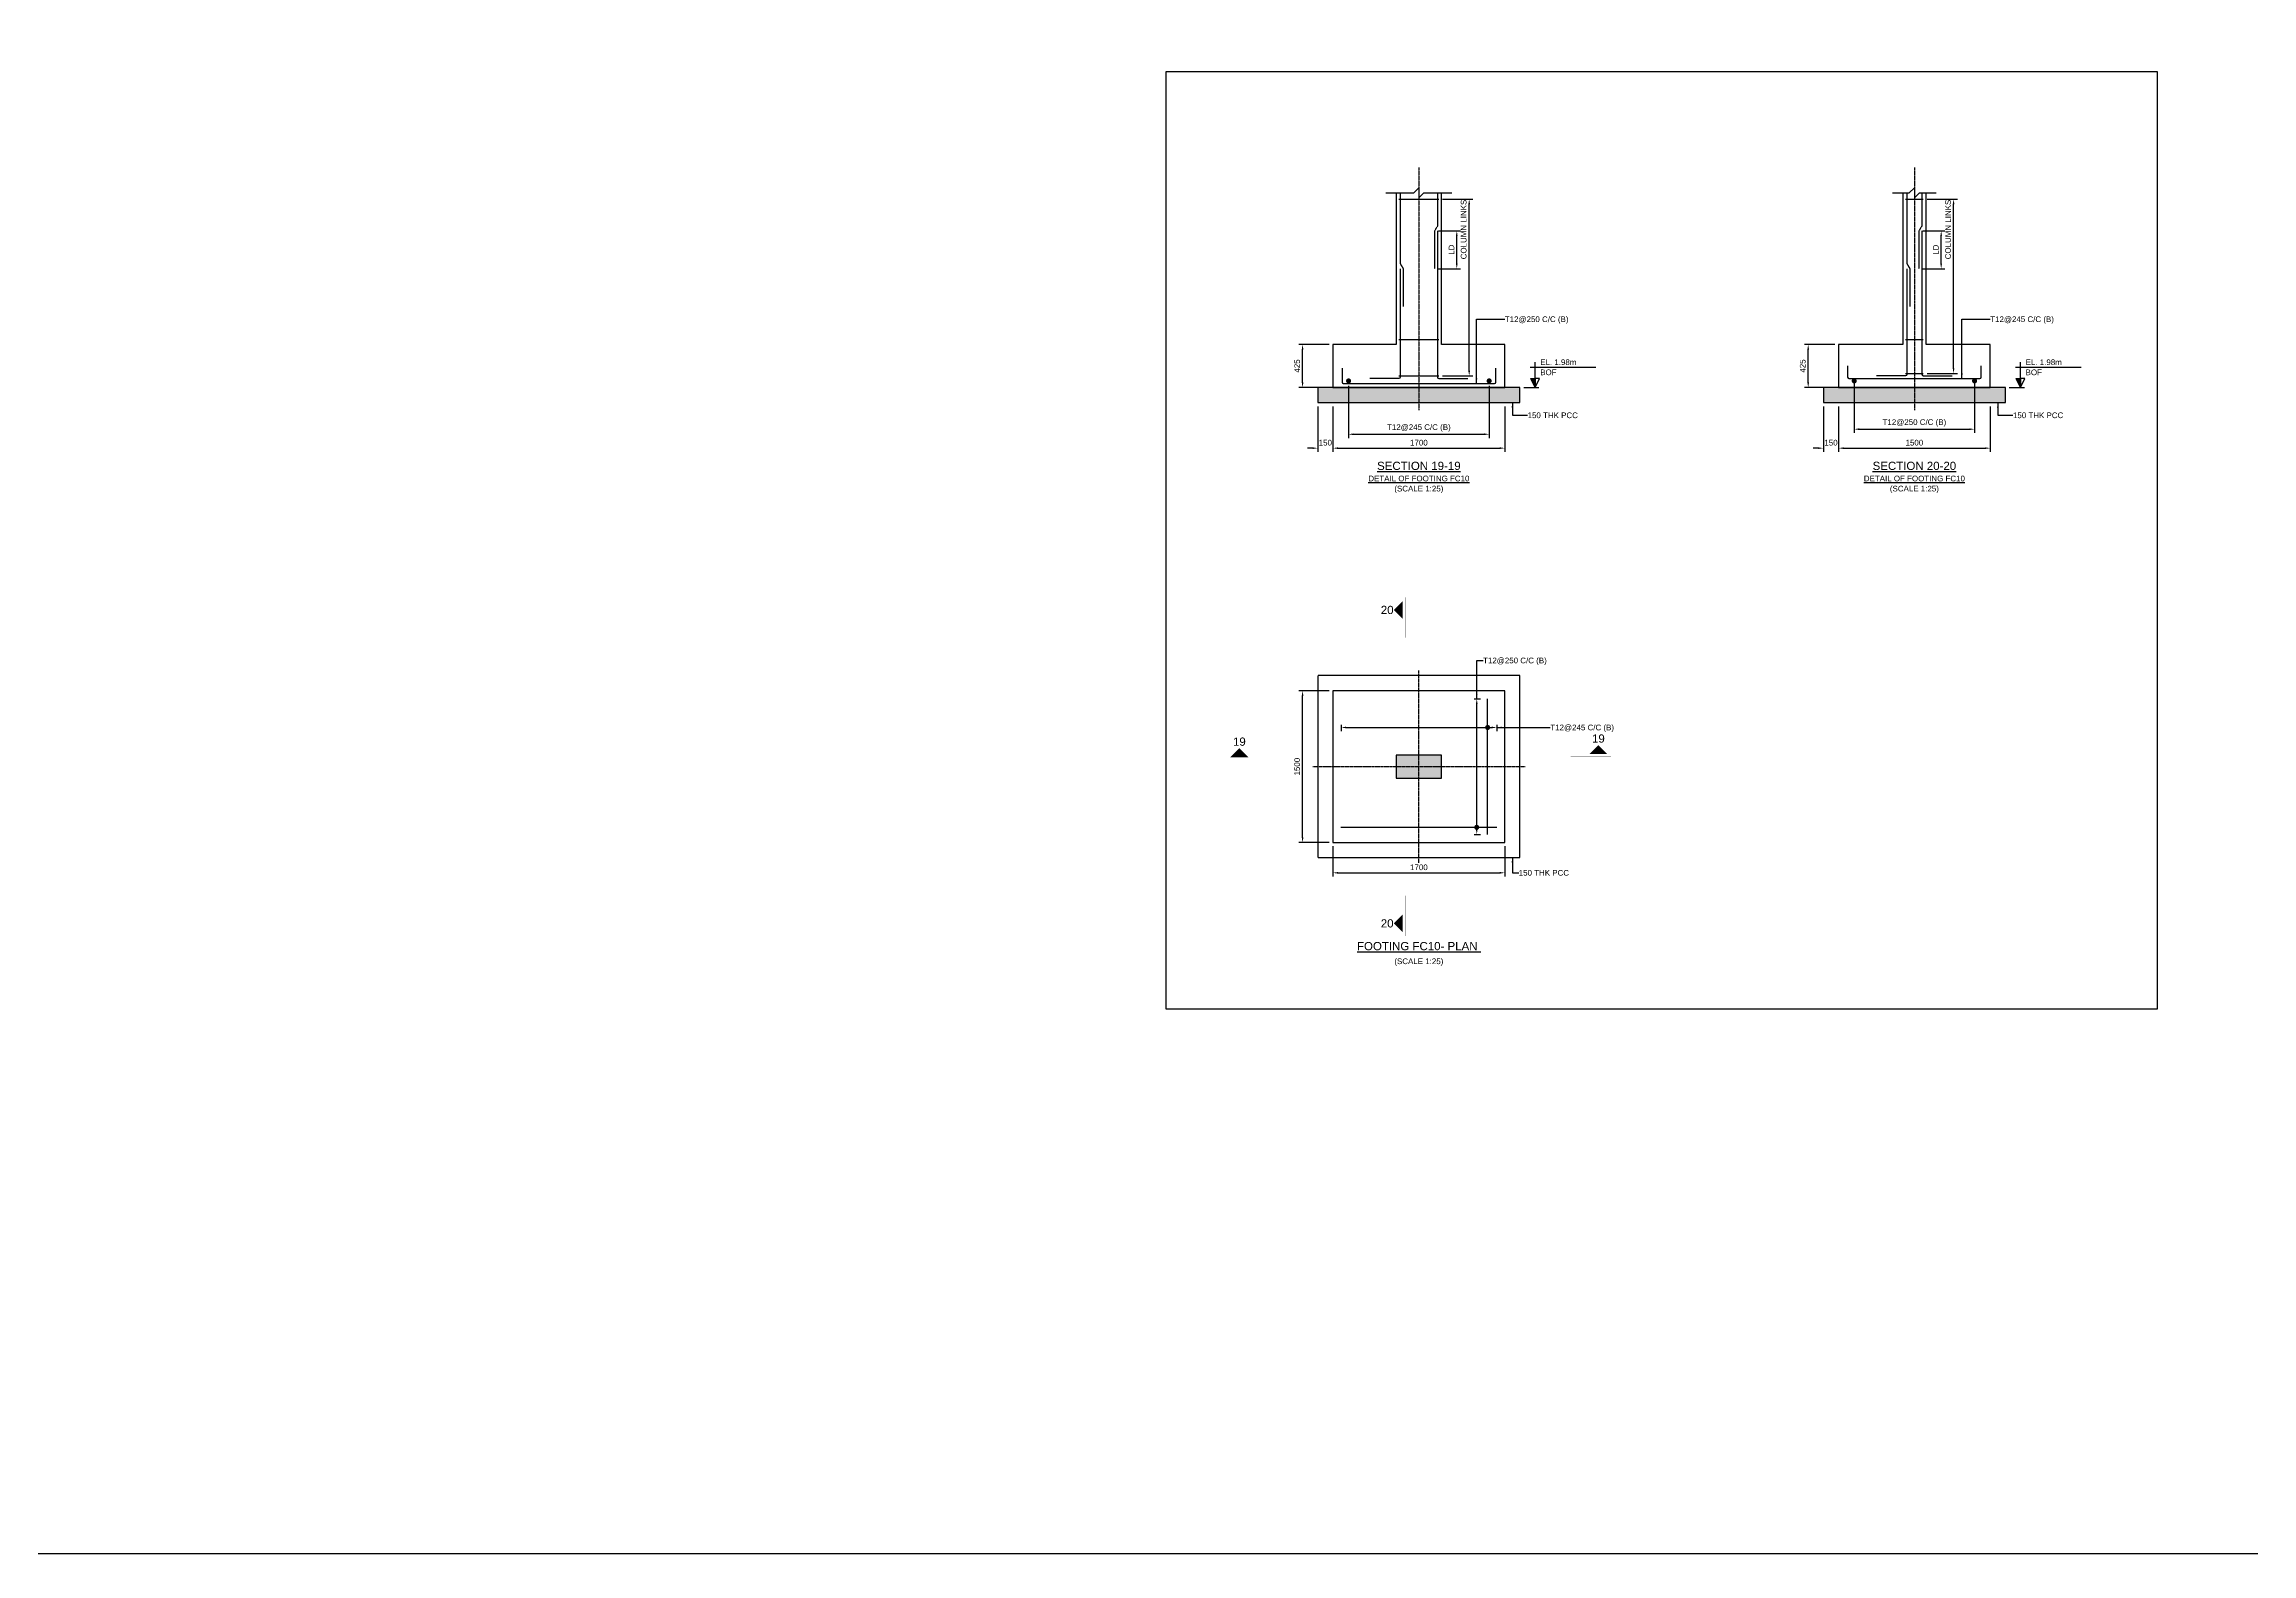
# Model space of a CAD drawing. Header units: inches. Extents: x -816171 to 9366335, y -450961 to 689132.
# Drawn here: x 5387629 to 5474953, y 141360 to 201086 of the extents above; entities that cross this region are included whole.
import ezdxf
from ezdxf.enums import TextEntityAlignment as Align

# ---------------------------------------------------------------- set-up
doc = ezdxf.new("R2010")
doc.units = ezdxf.units.IN
doc.header["$MEASUREMENT"] = 0
doc.linetypes.add('Cline', pattern=[1, 0.625, -0.125, 0.125, -0.125])
doc.linetypes.add('DASHED', pattern=[0.75, 0.5, -0.25])
for name, color, linetype in [('Center Line', 1, 'Continuous'), ('Column', 2, 'Continuous'), ('Concrete Line', 2, 'Continuous'), ('Dim', 31, 'Continuous'), ('Footing', 4, 'Continuous'), ('Labels', 4, 'Continuous'), ('PCC', 5, 'Continuous'), ('Reinforcement', 130, 'Continuous'), ('Section Mark', 5, 'Continuous'), ('Solid', 25, 'Continuous'), ('Text', 31, 'Continuous')]:
    doc.layers.add(name, color=color, linetype=linetype)
doc.styles.add('SC-FTG1', font='sanss___.ttf')
doc.styles.add('SC-FTG2', font='SansSerif')
doc.dimstyles.new('RccFooting', dxfattribs={"dimtxt": 225, "dimasz": 200, "dimexe": 150, "dimexo": 150, "dimgap": 100, "dimtad": 1, "dimtoh": 1, "dimdec": 4, "dimlfac": 0.25, "dimzin": 0, "dimdsep": 46, "dimtxsty": 'SC-FTG2', "dimcen": 0.09, "dimclrd": 8, "dimclre": 8, "dimclrt": 31, "dimadec": 0, "dimazin": 0, "dimtfac": 1, "dimtdec": 0, "dimtix": 1, "dimtofl": 0, "dimtmove": 0, "dimatfit": 3, "dimfxl": 1, "dimtolj": 1, "dimtzin": 0, "dimarcsym": 0})

# ---------------------------------------------------------------- blocks, each defined once
blk = doc.blocks.new('*D2298')
at = {"layer": 'DEFPOINTS', "color": 0, "transparency": 16777216}
for p in [(5438605, 169503), (5445405, 169503), (5445405, 168303)]:
    blk.add_point(p, dxfattribs=at)
at = {"layer": 'Dim', "color": 8, "lineweight": -2, "transparency": 16777216}
for p, q in [((5438605, 169353), (5438605, 168153)), ((5445405, 169353), (5445405, 168153)), ((5438805, 168303), (5445205, 168303))]:
    blk.add_line(p, q, dxfattribs=at)
at = {"layer": 'Dim', "color": 8, "transparency": 16777216}
for points in [[(5438805, 168336), (5438805, 168270), (5438605, 168303)], [(5445205, 168336), (5445205, 168270), (5445405, 168303)]]:
    blk.add_solid(points, dxfattribs=at)
at = {"layer": 'Dim', "color": 31, "transparency": 16777216, "insert": (5442005, 168519), "char_height": 225, "attachment_point": 5, "style": 'SC-FTG2'}
blk.add_mtext('\\A1;1700', dxfattribs=at)
blk = doc.blocks.new('*D2299')
at = {"layer": 'DEFPOINTS', "color": 0, "transparency": 16777216}
for p in [(5437405, 175503), (5438605, 175503), (5438605, 169503)]:
    blk.add_point(p, dxfattribs=at)
at = {"layer": 'Dim', "color": 8, "lineweight": -2, "transparency": 16777216}
for p, q in [((5438455, 175503), (5437255, 175503)), ((5437405, 169703), (5437405, 175303)), ((5438455, 169503), (5437255, 169503))]:
    blk.add_line(p, q, dxfattribs=at)
at = {"layer": 'Dim', "color": 8, "transparency": 16777216}
for points in [[(5437371, 175303), (5437438, 175303), (5437405, 175503)], [(5437371, 169703), (5437438, 169703), (5437405, 169503)]]:
    blk.add_solid(points, dxfattribs=at)
at = {"layer": 'Dim', "color": 31, "transparency": 16777216, "insert": (5437189, 172503), "char_height": 225, "attachment_point": 5, "rotation": 90, "style": 'SC-FTG2'}
blk.add_mtext('\\A1;1500', dxfattribs=at)
blk = doc.blocks.new('*D2300')
at = {"layer": 'DEFPOINTS', "color": 0, "transparency": 16777216}
for p in [(5444045, 175183), (5444295, 175183), (5444045, 169823)]:
    blk.add_point(p, dxfattribs=at)
at = {"layer": 'Dim', "color": 8, "lineweight": -2, "transparency": 16777216}
for p, q in [((5444195, 175183), (5444445, 175183)), ((5444295, 170023), (5444295, 174983)), ((5444195, 169823), (5444445, 169823))]:
    blk.add_line(p, q, dxfattribs=at)
at = {"layer": 'Dim', "color": 8, "transparency": 16777216}
for points in [[(5444261, 174983), (5444328, 174983), (5444295, 175183)], [(5444261, 170023), (5444328, 170023), (5444295, 169823)]]:
    blk.add_solid(points, dxfattribs=at)
blk = doc.blocks.new('*D2301')
at = {"layer": 'DEFPOINTS', "color": 0, "transparency": 16777216}
for p in [(5438925, 174303), (5445085, 174303), (5445085, 174053)]:
    blk.add_point(p, dxfattribs=at)
at = {"layer": 'Dim', "color": 8, "lineweight": -2, "transparency": 16777216}
for p, q in [((5438925, 174153), (5438925, 173903)), ((5439125, 174053), (5444885, 174053)), ((5445085, 174153), (5445085, 173903))]:
    blk.add_line(p, q, dxfattribs=at)
at = {"layer": 'Dim', "color": 8, "transparency": 16777216}
for points in [[(5439125, 174086), (5439125, 174020), (5438925, 174053)], [(5444885, 174086), (5444885, 174020), (5445085, 174053)]]:
    blk.add_solid(points, dxfattribs=at)
blk = doc.blocks.new('*D2302')
at = {"layer": 'DEFPOINTS', "color": 0, "transparency": 16777216}
for p in [(5438005, 186903), (5438605, 186903), (5438605, 185103)]:
    blk.add_point(p, dxfattribs=at)
at = {"layer": 'Dim', "color": 8, "lineweight": -2, "transparency": 16777216}
for p, q in [((5438005, 186753), (5438005, 184953)), ((5438605, 186753), (5438605, 184953)), ((5437805, 185103), (5437605, 185103)), ((5438805, 185103), (5439005, 185103))]:
    blk.add_line(p, q, dxfattribs=at)
at = {"layer": 'Dim', "color": 8, "transparency": 16777216}
for points in [[(5437805, 185136), (5437805, 185070), (5438005, 185103)], [(5438805, 185136), (5438805, 185070), (5438605, 185103)]]:
    blk.add_solid(points, dxfattribs=at)
at = {"layer": 'Dim', "color": 31, "transparency": 16777216, "insert": (5438305, 185319), "char_height": 225, "attachment_point": 5, "style": 'SC-FTG2'}
blk.add_mtext('\\A1;150', dxfattribs=at)
blk = doc.blocks.new('*D2303')
at = {"layer": 'DEFPOINTS', "color": 0, "transparency": 16777216}
for p in [(5438605, 186903), (5445405, 186903), (5445405, 185103)]:
    blk.add_point(p, dxfattribs=at)
at = {"layer": 'Dim', "color": 8, "lineweight": -2, "transparency": 16777216}
for p, q in [((5438605, 186753), (5438605, 184953)), ((5445405, 186753), (5445405, 184953)), ((5438805, 185103), (5445205, 185103))]:
    blk.add_line(p, q, dxfattribs=at)
at = {"layer": 'Dim', "color": 8, "transparency": 16777216}
for points in [[(5438805, 185136), (5438805, 185070), (5438605, 185103)], [(5445205, 185136), (5445205, 185070), (5445405, 185103)]]:
    blk.add_solid(points, dxfattribs=at)
at = {"layer": 'Dim', "color": 31, "transparency": 16777216, "insert": (5442005, 185319), "char_height": 225, "attachment_point": 5, "style": 'SC-FTG2'}
blk.add_mtext('\\A1;1700', dxfattribs=at)
blk = doc.blocks.new('*D2304')
at = {"layer": 'DEFPOINTS', "color": 0, "transparency": 16777216}
for p in [(5437405, 189203), (5438605, 189203), (5438605, 187503)]:
    blk.add_point(p, dxfattribs=at)
at = {"layer": 'Dim', "color": 8, "lineweight": -2, "transparency": 16777216}
for p, q in [((5438455, 189203), (5437255, 189203)), ((5437405, 187703), (5437405, 189003)), ((5438455, 187503), (5437255, 187503))]:
    blk.add_line(p, q, dxfattribs=at)
at = {"layer": 'Dim', "color": 8, "transparency": 16777216}
for points in [[(5437371, 189003), (5437438, 189003), (5437405, 189203)], [(5437371, 187703), (5437438, 187703), (5437405, 187503)]]:
    blk.add_solid(points, dxfattribs=at)
at = {"layer": 'Dim', "color": 31, "transparency": 16777216, "insert": (5437189, 188353), "char_height": 225, "attachment_point": 5, "rotation": 90, "style": 'SC-FTG2'}
blk.add_mtext('\\A1;425', dxfattribs=at)
blk = doc.blocks.new('*D2305')
at = {"layer": 'DEFPOINTS', "color": 0, "transparency": 16777216}
for p in [(5439225, 187713), (5444785, 187713), (5444785, 185653)]:
    blk.add_point(p, dxfattribs=at)
at = {"layer": 'Dim', "color": 8, "lineweight": -2, "transparency": 16777216}
for p, q in [((5439225, 187563), (5439225, 185503)), ((5444785, 187563), (5444785, 185503)), ((5439425, 185653), (5444585, 185653))]:
    blk.add_line(p, q, dxfattribs=at)
at = {"layer": 'Dim', "color": 8, "transparency": 16777216}
for points in [[(5439425, 185686), (5439425, 185620), (5439225, 185653)], [(5444585, 185686), (5444585, 185620), (5444785, 185653)]]:
    blk.add_solid(points, dxfattribs=at)
at = {"layer": 'Dim', "color": 31, "transparency": 16777216, "insert": (5442005, 185900), "char_height": 225, "attachment_point": 5, "style": 'SC-FTG2'}
blk.add_mtext('\\A1;T12@245 C/C (B)', dxfattribs=at)
blk = doc.blocks.new('*D2306')
at = {"layer": 'DEFPOINTS', "color": 0, "transparency": 16777216}
for p in [(5442625, 193703), (5443505, 193703), (5442625, 192203)]:
    blk.add_point(p, dxfattribs=at)
at = {"layer": 'Dim', "color": 8, "lineweight": -2, "transparency": 16777216}
for p, q in [((5442775, 193703), (5443655, 193703)), ((5443505, 192403), (5443505, 193503)), ((5442775, 192203), (5443655, 192203))]:
    blk.add_line(p, q, dxfattribs=at)
at = {"layer": 'Dim', "color": 8, "transparency": 16777216}
for points in [[(5443471, 193503), (5443538, 193503), (5443505, 193703)], [(5443471, 192403), (5443538, 192403), (5443505, 192203)]]:
    blk.add_solid(points, dxfattribs=at)
at = {"layer": 'Dim', "color": 31, "transparency": 16777216, "insert": (5443292, 192953), "char_height": 225, "attachment_point": 5, "rotation": 90, "style": 'SC-FTG2'}
blk.add_mtext('\\A1;LD', dxfattribs=at)
blk = doc.blocks.new('*D2307')
at = {"layer": 'DEFPOINTS', "color": 0, "transparency": 16777216}
for p in [(5442795, 194953), (5443995, 194953), (5442795, 187963)]:
    blk.add_point(p, dxfattribs=at)
at = {"layer": 'Dim', "color": 8, "lineweight": -2, "transparency": 16777216}
for p, q in [((5442945, 194953), (5444145, 194953)), ((5443995, 188163), (5443995, 194753)), ((5442945, 187963), (5444145, 187963))]:
    blk.add_line(p, q, dxfattribs=at)
at = {"layer": 'Dim', "color": 8, "transparency": 16777216}
for points in [[(5443961, 194753), (5444028, 194753), (5443995, 194953)], [(5443961, 188163), (5444028, 188163), (5443995, 187963)]]:
    blk.add_solid(points, dxfattribs=at)
at = {"layer": 'Dim', "color": 31, "transparency": 16777216, "insert": (5443777, 193753), "char_height": 225, "attachment_point": 5, "rotation": 90, "style": 'SC-FTG2'}
blk.add_mtext('\\A1;COLUMN LINKS', dxfattribs=at)
blk = doc.blocks.new('*D2308')
at = {"layer": 'DEFPOINTS', "color": 0, "transparency": 16777216}
for p in [(5458005, 186903), (5458605, 186903), (5458605, 185103)]:
    blk.add_point(p, dxfattribs=at)
at = {"layer": 'Dim', "color": 8, "lineweight": -2, "transparency": 16777216}
for p, q in [((5458005, 186753), (5458005, 184953)), ((5458605, 186753), (5458605, 184953)), ((5457805, 185103), (5457605, 185103)), ((5458805, 185103), (5459005, 185103))]:
    blk.add_line(p, q, dxfattribs=at)
at = {"layer": 'Dim', "color": 8, "transparency": 16777216}
for points in [[(5457805, 185136), (5457805, 185070), (5458005, 185103)], [(5458805, 185136), (5458805, 185070), (5458605, 185103)]]:
    blk.add_solid(points, dxfattribs=at)
at = {"layer": 'Dim', "color": 31, "transparency": 16777216, "insert": (5458305, 185319), "char_height": 225, "attachment_point": 5, "style": 'SC-FTG2'}
blk.add_mtext('\\A1;150', dxfattribs=at)
blk = doc.blocks.new('*D2309')
at = {"layer": 'DEFPOINTS', "color": 0, "transparency": 16777216}
for p in [(5458605, 186903), (5464605, 186903), (5464605, 185103)]:
    blk.add_point(p, dxfattribs=at)
at = {"layer": 'Dim', "color": 8, "lineweight": -2, "transparency": 16777216}
for p, q in [((5458605, 186753), (5458605, 184953)), ((5464605, 186753), (5464605, 184953)), ((5458805, 185103), (5464405, 185103))]:
    blk.add_line(p, q, dxfattribs=at)
at = {"layer": 'Dim', "color": 8, "transparency": 16777216}
for points in [[(5458805, 185136), (5458805, 185070), (5458605, 185103)], [(5464405, 185136), (5464405, 185070), (5464605, 185103)]]:
    blk.add_solid(points, dxfattribs=at)
at = {"layer": 'Dim', "color": 31, "transparency": 16777216, "insert": (5461605, 185319), "char_height": 225, "attachment_point": 5, "style": 'SC-FTG2'}
blk.add_mtext('\\A1;1500', dxfattribs=at)
blk = doc.blocks.new('*D2310')
at = {"layer": 'DEFPOINTS', "color": 0, "transparency": 16777216}
for p in [(5457405, 189203), (5458605, 189203), (5458605, 187503)]:
    blk.add_point(p, dxfattribs=at)
at = {"layer": 'Dim', "color": 8, "lineweight": -2, "transparency": 16777216}
for p, q in [((5458455, 189203), (5457255, 189203)), ((5457405, 187703), (5457405, 189003)), ((5458455, 187503), (5457255, 187503))]:
    blk.add_line(p, q, dxfattribs=at)
at = {"layer": 'Dim', "color": 8, "transparency": 16777216}
for points in [[(5457371, 189003), (5457438, 189003), (5457405, 189203)], [(5457371, 187703), (5457438, 187703), (5457405, 187503)]]:
    blk.add_solid(points, dxfattribs=at)
at = {"layer": 'Dim', "color": 31, "transparency": 16777216, "insert": (5457189, 188353), "char_height": 225, "attachment_point": 5, "rotation": 90, "style": 'SC-FTG2'}
blk.add_mtext('\\A1;425', dxfattribs=at)
blk = doc.blocks.new('*D2311')
at = {"layer": 'DEFPOINTS', "color": 0, "transparency": 16777216}
for p in [(5459225, 187913), (5463985, 187913), (5463985, 185853)]:
    blk.add_point(p, dxfattribs=at)
at = {"layer": 'Dim', "color": 8, "lineweight": -2, "transparency": 16777216}
for p, q in [((5459225, 187763), (5459225, 185703)), ((5463985, 187763), (5463985, 185703)), ((5459425, 185853), (5463785, 185853))]:
    blk.add_line(p, q, dxfattribs=at)
at = {"layer": 'Dim', "color": 8, "transparency": 16777216}
for points in [[(5459425, 185886), (5459425, 185820), (5459225, 185853)], [(5463785, 185886), (5463785, 185820), (5463985, 185853)]]:
    blk.add_solid(points, dxfattribs=at)
at = {"layer": 'Dim', "color": 31, "transparency": 16777216, "insert": (5461605, 186100), "char_height": 225, "attachment_point": 5, "style": 'SC-FTG2'}
blk.add_mtext('\\A1;T12@250 C/C (B)', dxfattribs=at)
blk = doc.blocks.new('*D2312')
at = {"layer": 'DEFPOINTS', "color": 0, "transparency": 16777216}
for p in [(5461785, 193703), (5462665, 193703), (5461785, 192203)]:
    blk.add_point(p, dxfattribs=at)
at = {"layer": 'Dim', "color": 8, "lineweight": -2, "transparency": 16777216}
for p, q in [((5461935, 193703), (5462815, 193703)), ((5462665, 192403), (5462665, 193503)), ((5461935, 192203), (5462815, 192203))]:
    blk.add_line(p, q, dxfattribs=at)
at = {"layer": 'Dim', "color": 8, "transparency": 16777216}
for points in [[(5462631, 193503), (5462698, 193503), (5462665, 193703)], [(5462631, 192403), (5462698, 192403), (5462665, 192203)]]:
    blk.add_solid(points, dxfattribs=at)
at = {"layer": 'Dim', "color": 31, "transparency": 16777216, "insert": (5462452, 192953), "char_height": 225, "attachment_point": 5, "rotation": 90, "style": 'SC-FTG2'}
blk.add_mtext('\\A1;LD', dxfattribs=at)
blk = doc.blocks.new('*D2313')
at = {"layer": 'DEFPOINTS', "color": 0, "transparency": 16777216}
for p in [(5461955, 194953), (5463155, 194953), (5461955, 188063)]:
    blk.add_point(p, dxfattribs=at)
at = {"layer": 'Dim', "color": 8, "lineweight": -2, "transparency": 16777216}
for p, q in [((5462105, 194953), (5463305, 194953)), ((5463155, 188263), (5463155, 194753)), ((5462105, 188063), (5463305, 188063))]:
    blk.add_line(p, q, dxfattribs=at)
at = {"layer": 'Dim', "color": 8, "transparency": 16777216}
for points in [[(5463121, 194753), (5463188, 194753), (5463155, 194953)], [(5463121, 188263), (5463188, 188263), (5463155, 188063)]]:
    blk.add_solid(points, dxfattribs=at)
at = {"layer": 'Dim', "color": 31, "transparency": 16777216, "insert": (5462937, 193753), "char_height": 225, "attachment_point": 5, "rotation": 90, "style": 'SC-FTG2'}
blk.add_mtext('\\A1;COLUMN LINKS', dxfattribs=at)

msp = doc.modelspace()

# ---------------------------------------------------------------- hatches: boundary and pattern name
at = {"layer": 'Solid'}
for points in [[(5446604.62407, 187503.05879), (5446429.62407, 187853.05879), (5446604.62407, 187853.05879)], [(5465804.62407, 187503.05879), (5465629.62407, 187853.05879), (5465804.62407, 187853.05879)], [(5438004.62407, 186903.05879), (5446004.62407, 186903.05879), (5446004.62407, 187503.05879), (5438004.62407, 187503.05879)], [(5458004.62407, 186903.05879), (5465204.62407, 186903.05879), (5465204.62407, 187503.05879), (5458004.62407, 187503.05879)], [(5441364.62407, 179053.05879), (5441014.62407, 178703.05879), (5441364.62407, 178353.05879), (5441364.62407, 179053.05879)], [(5434554.62407, 172879.05879), (5434904.62407, 173229.05879), (5435254.62407, 172879.05879), (5434554.62407, 172879.05879)], [(5441104.62407, 172043.05879), (5442904.62407, 172043.05879), (5442904.62407, 172963.05879), (5441104.62407, 172963.05879)], [(5449454.62407, 173003.05879), (5449104.62407, 173353.05879), (5448754.62407, 173003.05879), (5449454.62407, 173003.05879)], [(5441364.62407, 165953.05879), (5441014.62407, 166303.05879), (5441364.62407, 166653.05879), (5441364.62407, 165953.05879)]]:
    msp.add_hatch(color=256, dxfattribs=at).paths.add_polyline_path(points, flags=0)

# ---------------------------------------------------------------- linework, layer by layer
msp.add_lwpolyline([(5266849.35229, 395952.13534), (5795953.51014, 395952.13534), (5795953.51014, 141360.22388), (5266849.35229, 141360.22388)], close=True)
msp.add_lwpolyline([(5432004.62407, 162903.05879), (5432004.62407, 200003.05879), (5471204.62407, 200003.05879), (5471204.62407, 162903.05879), (5432004.62407, 162903.05879)])
at = {"layer": 'Center Line', "linetype": 'Cline'}
for points in [[(5442004.62407, 196203.05879), (5442004.62407, 186603.05879)], [(5461604.62407, 196203.05879), (5461604.62407, 186603.05879)], [(5442004.62407, 168703.05879), (5442004.62407, 176303.05879)], [(5437804.62407, 172503.05879), (5446204.62407, 172503.05879)]]:
    msp.add_lwpolyline(points, dxfattribs=at)
at = {"layer": 'Column'}
msp.add_lwpolyline([(5441104.62407, 172043.05879), (5442904.62407, 172043.05879), (5442904.62407, 172963.05879), (5441104.62407, 172963.05879), (5441104.62407, 172043.05879)], dxfattribs=at)
at = {"layer": 'Concrete Line'}
for points in [[(5441104.62407, 195203.05879), (5441104.62407, 189203.05879), (5438604.62407, 189203.05879), (5438604.62407, 187503.05879), (5445404.62407, 187503.05879), (5445404.62407, 189203.05879), (5442904.62407, 189203.05879), (5442904.62407, 195203.05879)], [(5440704.62407, 195203.05879), (5441804.62407, 195203.05879), (5442004.62407, 195403.05879), (5442004.62407, 195003.05879), (5442204.62407, 195203.05879), (5443304.62407, 195203.05879)], [(5461144.62407, 195203.05879), (5461144.62407, 189203.05879), (5458604.62407, 189203.05879), (5458604.62407, 187503.05879), (5464604.62407, 187503.05879), (5464604.62407, 189203.05879), (5462064.62407, 189203.05879), (5462064.62407, 195203.05879)], [(5460744.62407, 195203.05879), (5461404.62407, 195203.05879), (5461604.62407, 195403.05879), (5461604.62407, 195003.05879), (5461804.62407, 195203.05879), (5462464.62407, 195203.05879)]]:
    msp.add_lwpolyline(points, dxfattribs=at)
at = {"layer": 'Dim', "color": 8, "const_width": 100}
for points in [[(5444674.62407, 174053.05879, 1), (5444774.62407, 174053.05879, 1)], [(5444244.62407, 170103.05879, 1), (5444344.62407, 170103.05879, 1)]]:
    msp.add_lwpolyline(points, format="xyb", close=True, dxfattribs=at)
at = {"layer": 'Footing'}
msp.add_lwpolyline([(5438604.62407, 169503.05879), (5445404.62407, 169503.05879), (5445404.62407, 175503.05879), (5438604.62407, 175503.05879), (5438604.62407, 169503.05879)], dxfattribs=at)
at = {"layer": 'PCC'}
for points in [[(5438004.62407, 186903.05879), (5446004.62407, 186903.05879), (5446004.62407, 187503.05879), (5438004.62407, 187503.05879), (5438004.62407, 186903.05879)], [(5458004.62407, 186903.05879), (5465204.62407, 186903.05879), (5465204.62407, 187503.05879), (5458004.62407, 187503.05879), (5458004.62407, 186903.05879)]]:
    msp.add_lwpolyline(points, dxfattribs=at)
at = {"layer": 'PCC', "linetype": 'DASHED'}
msp.add_lwpolyline([(5438004.62407, 168903.05879), (5446004.62407, 168903.05879), (5446004.62407, 176103.05879), (5438004.62407, 176103.05879), (5438004.62407, 168903.05879)], dxfattribs=at)
at = {"layer": 'Reinforcement'}
for points in [[(5441214.62407, 194953.05879), (5442794.62407, 194953.05879)], [(5461254.62407, 194953.05879), (5461954.62407, 194953.05879)], [(5441214.62407, 189403.05879), (5442794.62407, 189403.05879)], [(5461254.62407, 189403.05879), (5461954.62407, 189403.05879)], [(5441214.62407, 187963.05879), (5442794.62407, 187963.05879)], [(5461254.62407, 188063.05879), (5461954.62407, 188063.05879)], [(5444724.62407, 169823.05879), (5444724.62407, 175183.05879)], [(5438924.62407, 170103.05879), (5445084.62407, 170103.05879)]]:
    msp.add_lwpolyline(points, dxfattribs=at)
at = {"layer": 'Reinforcement', "linetype": 'DASHED'}
for points in [[(5441264.62407, 195203.05879), (5441264.62407, 192403.05879), (5441384.62407, 192203.05879), (5441384.62407, 190703.05879)], [(5442744.62407, 195203.05879), (5442744.62407, 193903.05879), (5442624.62407, 193703.05879), (5442624.62407, 192203.05879)], [(5461304.62407, 195203.05879), (5461304.62407, 192403.05879), (5461424.62407, 192203.05879), (5461424.62407, 190703.05879)], [(5461904.62407, 195203.05879), (5461904.62407, 193903.05879), (5461784.62407, 193703.05879), (5461784.62407, 192203.05879)]]:
    msp.add_lwpolyline(points, dxfattribs=at)
at = {"layer": 'Reinforcement'}
for points in [[(5442744.62407, 193703.05879), (5442744.62407, 187913.05879, 0.4), (5442794.62407, 187863.05879), (5443944.62407, 187863.05879, 0.4), (5443944.62407, 187863.05879), (5443944.62407, 187863.05879)], [(5461904.62407, 193703.05879), (5461904.62407, 188013.05879, 0.4), (5461954.62407, 187963.05879), (5463104.62407, 187963.05879, 0.4), (5463104.62407, 187963.05879), (5463104.62407, 187963.05879)], [(5441264.62407, 192203.05879), (5441264.62407, 187913.05879, -0.4), (5441214.62407, 187863.05879), (5440064.62407, 187863.05879, 0.4), (5440064.62407, 187863.05879), (5440064.62407, 187863.05879)], [(5461304.62407, 192203.05879), (5461304.62407, 188013.05879, -0.4), (5461254.62407, 187963.05879), (5460104.62407, 187963.05879, 0.4), (5460104.62407, 187963.05879), (5460104.62407, 187963.05879)], [(5438964.62407, 188263.05879), (5438964.62407, 187713.05879, 0.4), (5439014.62407, 187663.05879), (5444994.62407, 187663.05879, 0.4), (5445044.62407, 187713.05879), (5445044.62407, 188263.05879)], [(5458964.62407, 188363.05879), (5458964.62407, 187913.05879, 0.4), (5459014.62407, 187863.05879), (5464194.62407, 187863.05879, 0.4), (5464244.62407, 187913.05879), (5464244.62407, 188363.05879)]]:
    msp.add_lwpolyline(points, format="xyb", dxfattribs=at)
at = {"layer": 'Reinforcement', "const_width": 100}
for points in [[(5439174.62407, 187763.05879, 1), (5439274.62407, 187763.05879, 1)], [(5444734.62407, 187763.05879, 1), (5444834.62407, 187763.05879, 1)], [(5459174.62407, 187763.05879, 1), (5459274.62407, 187763.05879, 1)], [(5463934.62407, 187763.05879, 1), (5464034.62407, 187763.05879, 1)]]:
    msp.add_lwpolyline(points, format="xyb", close=True, dxfattribs=at)
at = {"layer": 'Section Mark'}
for p, q in [((5446154.62407, 187503.05879), (5446754.62407, 187503.05879)), ((5465354.62407, 187503.05879), (5465954.62407, 187503.05879))]:
    msp.add_line(p, q, dxfattribs=at)
for points in [[(5446404.62407, 188303.05879), (5449004.62407, 188303.05879)], [(5446604.62407, 187503.05879), (5446429.62407, 187853.05879), (5446604.62407, 187853.05879), (5446604.62407, 187503.05879)], [(5446604.62407, 187503.05879), (5446604.62407, 188503.05879)], [(5446604.62407, 187503.05879), (5446779.62407, 187853.05879), (5446604.62407, 187853.05879), (5446604.62407, 187503.05879)], [(5465604.62407, 188303.05879), (5468204.62407, 188303.05879)], [(5465804.62407, 187503.05879), (5465629.62407, 187853.05879), (5465804.62407, 187853.05879), (5465804.62407, 187503.05879)], [(5465804.62407, 187503.05879), (5465804.62407, 188503.05879)], [(5465804.62407, 187503.05879), (5465979.62407, 187853.05879), (5465804.62407, 187853.05879), (5465804.62407, 187503.05879)]]:
    msp.add_lwpolyline(points, dxfattribs=at)
at = {"layer": 'Section Mark', "const_width": 5}
for points in [[(5441364.62407, 179053.05879), (5441014.62407, 178703.05879), (5441364.62407, 178353.05879), (5441364.62407, 179053.05879)], [(5441464.62407, 177603.05879), (5441464.62407, 179203.05879)], [(5434554.62407, 172879.05879), (5434904.62407, 173229.05879), (5435254.62407, 172879.05879), (5434554.62407, 172879.05879)], [(5448004.62407, 172903.05879), (5449604.62407, 172903.05879)], [(5449454.62407, 173003.05879), (5449104.62407, 173353.05879), (5448754.62407, 173003.05879), (5449454.62407, 173003.05879)], [(5436004.62407, 172779.05879), (5434404.62407, 172779.05879)], [(5441464.62407, 167403.05879), (5441464.62407, 165803.05879)], [(5441364.62407, 165953.05879), (5441014.62407, 166303.05879), (5441364.62407, 166653.05879), (5441364.62407, 165953.05879)]]:
    msp.add_lwpolyline(points, dxfattribs=at)

# ---------------------------------------------------------------- texts
at = {"layer": 'Dim', "style": 'SC-FTG2'}
for s, p in [('T12@250 C/C (B)', (5445404.62407, 190203.05879)), ('T12@245 C/C (B)', (5464604.62407, 190203.05879)), ('150 THK PCC', (5446304.62407, 186403.05879)), ('150 THK PCC', (5465504.62407, 186403.05879)), ('150 THK PCC', (5445954.62407, 168303.05879))]:
    msp.add_text(s, height=225, dxfattribs=at).set_placement(p, align=Align.MIDDLE_LEFT)
at = {"layer": 'Labels', "style": 'SC-FTG1'}
for s, p in [('%%USECTION 19-19', (5442004.62407, 184403.05879)), ('%%USECTION 20-20', (5461604.62407, 184403.05879)), ('%%uFOOTING FC10- PLAN ', (5442004.62407, 165403.05879))]:
    msp.add_text(s, height=325, dxfattribs=at).set_placement(p, align=Align.MIDDLE_CENTER)
at = {"layer": 'Section Mark', "style": 'SC-FTG1'}
for s, p in [('20', (5440752.12407, 178703.05879)), ('19', (5449104.62407, 173615.55879)), ('19', (5434904.62407, 173491.55879)), ('20', (5440752.12407, 166303.05879))]:
    msp.add_text(s, height=325, dxfattribs=at).set_placement(p, align=Align.MIDDLE_CENTER)
at = {"layer": 'Text'}
for s, style, p in [('EL. 1.98m', 'SC-FTG2', (5446804.62407, 188503.05879)), ('BOF', 'SC-FTG2', (5446804.62407, 188103.05879)), ('EL. 1.98m', 'SC-FTG2', (5466004.62407, 188503.05879)), ('BOF', 'SC-FTG2', (5466004.62407, 188103.05879)), ('T12@250 C/C (B)', 'SC-FTG1', (5444544.62407, 176703.05879)), ('T12@245 C/C (B)', 'SC-FTG1', (5447204.62407, 174053.05879))]:
    msp.add_text(s, height=225, dxfattribs=dict(at, style=style)).set_placement(p, align=Align.MIDDLE_LEFT)
at = {"layer": 'Text', "style": 'SC-FTG1'}
for s, p in [('%%UDETAIL OF FOOTING FC10', (5442004.62407, 183903.05879)), ('(SCALE 1:25)', (5442004.62407, 183503.05879)), ('%%UDETAIL OF FOOTING FC10', (5461604.62407, 183903.05879)), ('(SCALE 1:25)', (5461604.62407, 183503.05879)), ('(SCALE 1:25)', (5442004.62407, 164803.05879))]:
    msp.add_text(s, height=225, dxfattribs=at).set_placement(p, align=Align.MIDDLE_CENTER)

# ---------------------------------------------------------------- dimensions: what is measured, and where the dimension line sits
at = {"layer": 'Dim'}
for base, p1, p2, angle, text, picture, middle in [((5443994.62407, 194953.05879), (5442794.62407, 187963.05879), (5442794.62407, 194953.05879), 90, 'COLUMN LINKS', '*D2307', (5443994.62407, 193753.05879)), ((5463154.62407, 194953.05879), (5461954.62407, 188063.05879), (5461954.62407, 194953.05879), 90, 'COLUMN LINKS', '*D2313', (5463154.62407, 193753.05879)), ((5443504.62407, 193703.05879), (5442624.62407, 192203.05879), (5442624.62407, 193703.05879), 90, 'LD', '*D2306', (5443504.62407, 192953.05879)), ((5462664.62407, 193703.05879), (5461784.62407, 192203.05879), (5461784.62407, 193703.05879), 90, 'LD', '*D2312', (5462664.62407, 192953.05879)), ((5444294.62407, 175183.05879), (5444044.62407, 169823.05879), (5444044.62407, 175183.05879), 90, ' ', '*D2300', (5444294.62407, 171403.05879)), ((5445084.62407, 174053.05879), (5438924.62407, 174303.05879), (5445084.62407, 174303.05879), 0, ' ', '*D2301', (5443424.62407, 174053.05879))]:
    dim = msp.add_linear_dim(base=base, p1=p1, p2=p2, angle=angle, text=text, dimstyle='RccFooting', override={"dimjust": 0}, dxfattribs=at)
    dim.commit()
    dim.dimension.update_dxf_attribs({"geometry": picture, "text_midpoint": middle, "dimtype": 161})
for p1, p2, distance, text, picture, middle in [((5438604.62407, 187503.05879), (5438604.62407, 189203.05879), 1200, '425', '*D2304', (5437188.72901, 188353.05879)), ((5458604.62407, 187503.05879), (5458604.62407, 189203.05879), 1200, '425', '*D2310', (5457188.72901, 188353.05879)), ((5459224.62407, 187913.05879), (5463984.62407, 187913.05879), -2060, 'T12@250 C/C (B)', '*D2311', (5461604.62407, 186100.12669)), ((5438004.62407, 186903.05879), (5438604.62407, 186903.05879), -1800, '150', '*D2302', (5438304.62407, 185318.95385)), ((5438604.62407, 186903.05879), (5445404.62407, 186903.05879), -1800, '1700', '*D2303', (5442004.62407, 185318.95385)), ((5439224.62407, 187713.05879), (5444784.62407, 187713.05879), -2060, 'T12@245 C/C (B)', '*D2305', (5442004.62407, 185900.12669)), ((5458004.62407, 186903.05879), (5458604.62407, 186903.05879), -1800, '150', '*D2308', (5458304.62407, 185318.95385)), ((5458604.62407, 186903.05879), (5464604.62407, 186903.05879), -1800, '1500', '*D2309', (5461604.62407, 185318.95385)), ((5438604.62407, 169503.05879), (5438604.62407, 175503.05879), 1200, '1500', '*D2299', (5437188.72901, 172503.05879)), ((5438604.62407, 169503.05879), (5445404.62407, 169503.05879), -1200, '1700', '*D2298', (5442004.62407, 168518.95385))]:
    dim = msp.add_aligned_dim(p1=p1, p2=p2, distance=distance, text=text, dimstyle='RccFooting', dxfattribs=at)
    dim.commit()
    dim.dimension.update_dxf_attribs({"geometry": picture, "text_midpoint": middle})

# ---------------------------------------------------------------- leaders
at = {"layer": 'Dim', "color": 8}
for points in [[(5444284.62407, 187663.05879), (5444284.62407, 190203.05879), (5445404.62407, 190203.05879)], [(5463484.62407, 187863.05879), (5463484.62407, 190203.05879), (5464604.62407, 190203.05879)], [(5445704.62407, 186903.05879), (5445704.62407, 186403.05879), (5446304.62407, 186403.05879)], [(5464904.62407, 186903.05879), (5464904.62407, 186403.05879), (5465504.62407, 186403.05879)], [(5444294.62407, 175183.05879), (5444294.62407, 176703.05879), (5444544.62407, 176703.05879)], [(5445084.62407, 174053.05879), (5447204.62407, 174053.05879), (5447204.62407, 174053.05879)], [(5445704.62407, 168903.05879), (5445704.62407, 168303.05879), (5445954.62407, 168303.05879)]]:
    msp.add_leader(points, dimstyle='RccFooting', dxfattribs=at)

doc.saveas('drawing.dxf')
